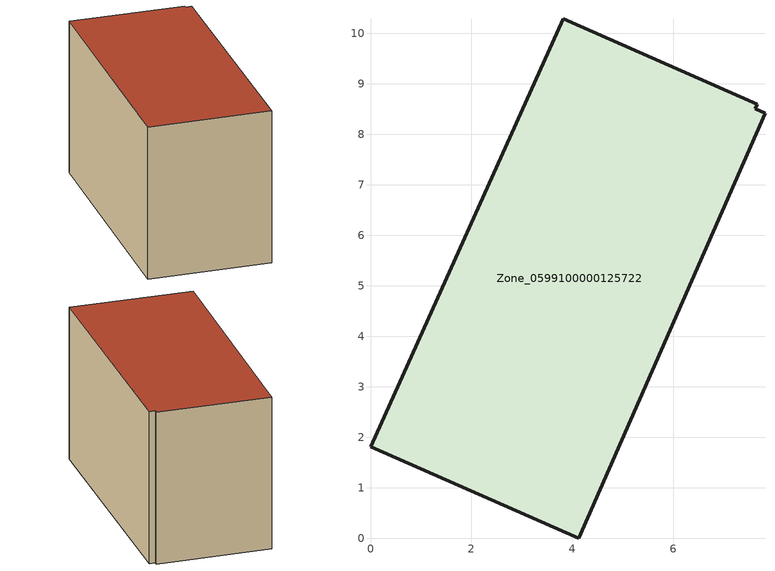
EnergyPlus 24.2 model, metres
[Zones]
Zone_0599100000125722
 floor ground (C_G): 7.66,8.6 7.62,8.51 7.81,8.42 4.13,0 0,1.81 3.82,10.29 z0
 wall outside (C_F): 7.66,8.6 3.82,10.29 0,1.81 4.13,0 7.81,8.42 7.62,8.51 7.66,8.6 z0:5.78
 roof outside (C_R): 7.62,8.51 7.66,8.6 3.82,10.29 0,1.81 4.13,0 7.81,8.42 z5.78
[BUILDING]
Pand.0599100000125722: North Axis=0; Terrain=City; Loads Convergence Tolerance Value=0.04; Temperature Convergence Tolerance Value=0.4; Solar Distribution=FullExterior; Maximum Number of Warmup Days=25; Minimum Number of Warmup Days=1
[Site:Location]
Rotterdam.The.Hague.AP_ZH_NLD Design_Conditions: Latitude=51.96; Longitude=4.45; Time Zone=1; Elevation=-4.5
[SITE:GROUNDTEMPERATURE:BUILDINGSURFACE]
18, 18, 18, 18, 18, 18, 18, 18, 18, 18, 18, 18
[MATERIAL] Thermal Absorptance=0.9; Solar Absorptance=0.7; Visible Absorptance=0.7
Name | Roughness | Thickness | Conductivity | Density | Specific Heat
G.TI.1946-1964 | MediumSmooth | 0.15 | 1 | 540 | 1210
F.TI.1946-1964 | Rough | 0.3 | 0.857143 | 1920 | 840
R.TI.1946-1964 | MediumRough | 0.2 | 0.277778 | 1500 | 1000
[CONSTRUCTION]
C_G: G.TI.1946-1964
C_F: F.TI.1946-1964
C_R: R.TI.1946-1964
[ZONE]
Zone_0599100000125722: Type=1; Multiplier=1; Ceiling Height=Autocalculate; Volume=Autocalculate; Floor Area=autocalculate; Part of Total Floor Area=Yes
[ZONEINFILTRATION:DESIGNFLOWRATE]
Infil_Zone_0599100000125722: Zone or ZoneList or Space or SpaceList=Zone_0599100000125722; Schedule=AlwaysOn; Design Flow Rate Calculation Method=Flow/Area; Flow Rate per Floor Area=0.003; Constant Term Coefficient=1; Temperature Term Coefficient=0; Velocity Term Coefficient=0; Velocity Squared Term Coefficient=0
[HVACTEMPLATE:ZONE:IDEALLOADSAIRSYSTEM]
Zone_0599100000125722: Maximum Heating Supply Air Temperature=50; Minimum Cooling Supply Air Temperature=13; Maximum Heating Supply Air Humidity Ratio=0.0156; Minimum Cooling Supply Air Humidity Ratio=0.0077; Heating Limit=NoLimit; Cooling Limit=NoLimit; Dehumidification Control Type=ConstantSensibleHeatRatio; Cooling Sensible Heat Ratio=0.7; Dehumidification Setpoint=60; Humidification Control Type=None; Humidification Setpoint=30; Outdoor Air Method=None; Outdoor Air Flow Rate per Person=0.00944; Outdoor Air Flow Rate per Zone Floor Area=0; Outdoor Air Flow Rate per Zone=0; Demand Controlled Ventilation Type=None; Outdoor Air Economizer Type=NoEconomizer; Heat Recovery Type=None; Sensible Heat Recovery Effectiveness=0.7; Latent Heat Recovery Effectiveness=0.65
[ZONECONTROL:THERMOSTAT]
ThermostatControl_Zone_0599100000125722: Zone or ZoneList=Zone_0599100000125722; Control Type Schedule=DualSetpointControlType; Control 1=Thermostat_Zone_0599100000125722; Temperature Difference Between Cutout And Setpoint=0
[THERMOSTATSETPOINT:DUALSETPOINT]
Thermostat_Zone_0599100000125722: Heating Setpoint Temperature Schedule=HeatingSetpoint_Zone_0599100000125722; Cooling Setpoint Temperature Schedule=CoolingSetpoint_Zone_0599100000125722
[SCHEDULE:COMPACT]
HeatingSetpoint_Zone_0599100000125722: Through: 12/31, For: AllDays, Until: 24:00, 21
CoolingSetpoint_Zone_0599100000125722: Through: 12/31, For: AllDays, Until: 24:00, 24
DualSetpointControlType: Through: 12/31, For: AllDays, Until: 24:00, 4
AlwaysOn: Through: 12/31, For: AllDays, Until: 24:00, 1
